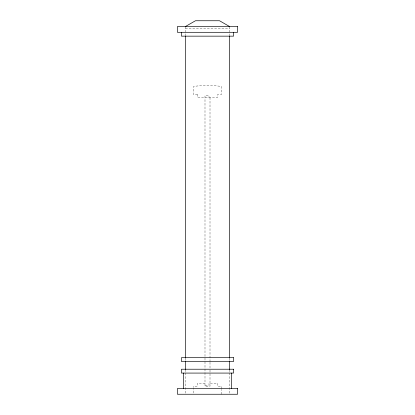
<?xml version="1.0" encoding="UTF-8"?>
<svg xmlns="http://www.w3.org/2000/svg" width="415" height="415" viewBox="0 0 415 415"><rect width="100%" height="100%" fill="white"/><g stroke="black" fill="none" stroke-linecap="round" stroke-linejoin="round"><path stroke-width="0.31" stroke-dasharray="2.08 1.56" d="M193.468 393.015L193.468 388.082M221.532 394.25L221.532 389.317M221.532 388.699L221.532 386.23L217.522 386.23L217.522 383.221L209.004 383.221L209.004 385.229L204.994 385.229M185.448 28.453L229.552 28.453M204.994 383.221L197.478 383.221L197.478 386.23L193.468 386.23L193.468 387.465M229.552 26.524L229.552 36.152M229.552 358.311L229.552 360.583M229.552 369.646L229.552 372.431M229.552 372.883L229.552 393.607M210.006 97.53L210.006 361.631M210.006 362.279L210.006 369.402M210.006 370.05L210.006 386.23L204.994 386.23L204.994 95.528L209.004 95.528L209.004 97.53M185.448 26.524L185.448 36.152M185.448 358.311L185.448 360.583M185.448 369.646L185.448 372.431M185.448 372.883L185.448 393.607M197.478 94.527L193.468 94.527L193.468 86.507A90.807 90.807 0 0 1 221.532 86.507L221.532 94.527L217.522 94.527L217.522 97.53L197.478 97.53L197.478 94.527"/><path stroke-width="0.62" d="M185.448 26.524L195.47 20.75L219.53 20.75L229.552 26.524M233.562 32.303L233.562 36.152L181.438 36.152L181.438 32.303M231.56 373.075L231.56 388.476M229.552 36.219L229.552 357.995M229.552 361.232L229.552 369.646M185.448 36.219L185.448 357.995M185.448 361.232L185.448 369.646M183.44 373.075L183.44 388.476M237.572 26.524L177.428 26.524L177.428 32.303L237.572 32.303L237.572 26.524M233.562 357.668L181.438 357.668L181.438 361.522L233.562 361.522L233.562 357.668M233.562 369.22L181.438 369.22L181.438 373.075L233.562 373.075L233.562 369.22M237.572 388.476L177.428 388.476L177.428 394.25L237.572 394.25L237.572 388.476"/></g></svg>
